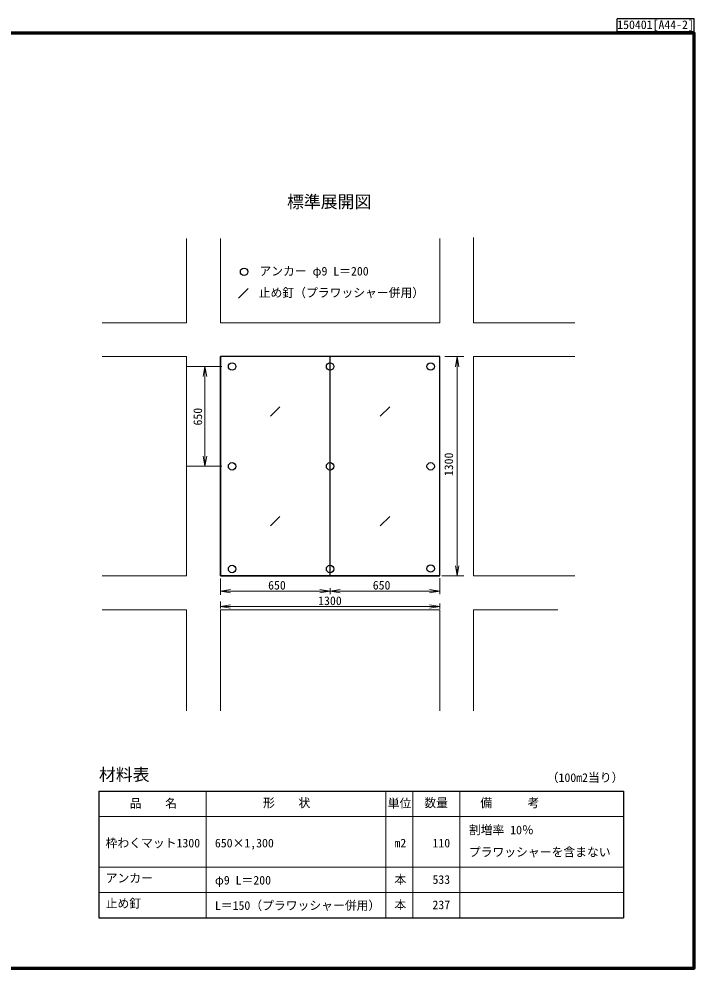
# Model space of a CAD drawing. Units: millimetres, scale not verified. Extents: x 200 to 8200, y 200 to 5825.
# Drawn here: x 4200 to 8200, y 200 to 5825 of the extents above; entities that cross this region are included whole.
import ezdxf
from ezdxf.enums import TextEntityAlignment as Align

# ---------------------------------------------------------------- set-up
doc = ezdxf.new("R2010")
doc.units = ezdxf.units.MM
doc.header["$LTSCALE"] = 20
for name, color, linetype, lineweight in [('C-BGD', 7, 'Continuous', 13), ('C-DOC', 3, 'Continuous', 25), ('C-MTR-FRAM', 5, 'Continuous', 25), ('C-MTR-LINE', 5, 'Continuous', 13), ('C-STR', 7, 'Continuous', 25), ('C-STR-DIM', 1, 'Continuous', 13), ('C-STR-TXT', 7, 'Continuous', 25), ('C-TTL', 1, 'Continuous', 13)]:
    doc.layers.add(name, color=color, linetype=linetype, lineweight=lineweight)
for name, color, linetype in [('C-MTR', 5, 'Continuous'), ('C-MTR-TXT', 5, 'Continuous'), ('C-TTL-TXT', 3, 'Continuous')]:
    doc.layers.add(name, color=color, linetype=linetype)
doc.styles.add('ＭＳ ゴシック', font='')
doc.styles.get('ＭＳ ゴシック').set_extended_font_data('MS Gothic')

msp = doc.modelspace()

# ---------------------------------------------------------------- linework, layer by layer
at = {"layer": 'C-BGD'}
for p, q in [((5193.34, 4523.7), (5193.34, 4023.7)), ((5393.34, 4523.7), (5393.34, 4023.7)), ((6693.34, 4023.7), (6693.34, 4523.7)), ((6893.34, 4529.06), (6893.34, 4023.7)), ((4693.34, 4023.7), (5193.34, 4023.7)), ((5181.52, 4023.7), (5193.34, 4023.7)), ((5393.34, 4023.7), (6693.34, 4023.7)), ((6893.34, 4023.7), (7493.34, 4023.7)), ((5193.34, 3823.7), (4693.34, 3823.7)), ((5193.34, 2523.7), (5193.34, 3823.7)), ((7493.34, 3823.7), (6893.34, 3823.7)), ((6893.34, 3823.7), (6893.34, 2523.7)), ((4693.34, 2523.7), (5193.34, 2523.7)), ((6893.34, 2523.7), (7493.34, 2523.7)), ((4693.34, 2323.7), (5193.34, 2323.7)), ((5193.34, 2323.7), (5193.34, 1723.7)), ((5393.34, 2323.7), (5393.34, 1723.7)), ((5393.34, 2323.7), (6693.34, 2323.7)), ((6693.34, 1723.7), (6693.34, 2323.7)), ((6893.34, 2323.7), (7393.34, 2323.7)), ((6893.34, 2323.7), (6893.34, 1723.7))]:
    msp.add_line(p, q, dxfattribs=at)
at = {"layer": 'C-DOC'}
msp.add_line((7745, 5750), (7745, 5825), dxfattribs=at)
msp.add_lwpolyline([(7745, 5750), (8200, 5750), (8200, 5825), (7745, 5825)], dxfattribs=at)
at = {"layer": 'C-MTR-FRAM'}
for p, q in [((4673.66, 1247.49), (7782.35, 1247.49)), ((4673.66, 1247.49), (4673.66, 497.49)), ((7782.35, 1247.49), (7782.35, 497.49)), ((4673.66, 497.49), (7782.35, 497.49))]:
    msp.add_line(p, q, dxfattribs=at)
at = {"layer": 'C-MTR-LINE'}
for p, q in [((5308.23, 1247.49), (5308.23, 497.49)), ((6373.03, 1247.49), (6373.03, 497.49)), ((6533.03, 1247.49), (6533.03, 497.49)), ((6813.03, 1247.49), (6813.03, 497.49)), ((4673.66, 1097.49), (7782.35, 1097.49)), ((4673.66, 797.49), (7782.35, 797.49)), ((4673.66, 647.49), (7782.35, 647.49))]:
    msp.add_line(p, q, dxfattribs=at)
at = {"layer": 'C-STR'}
for p, q in [((5393.34, 3823.7), (5393.34, 2523.7)), ((6693.34, 3823.7), (5393.34, 3823.7)), ((5393.34, 2523.7), (5393.34, 3823.7)), ((6693.34, 3823.7), (5393.34, 3823.7)), ((6043.34, 2523.7), (6043.34, 3823.7)), ((6693.34, 2523.7), (6693.34, 3823.7)), ((6693.34, 2523.7), (6693.34, 3823.7)), ((5393.34, 2523.7), (6693.34, 2523.7)), ((6693.34, 2523.7), (5393.34, 2523.7))]:
    msp.add_line(p, q, dxfattribs=at)
for centre in [(5462.56, 3765.5), (6043.34, 3765.5), (6639.64, 3765.5), (5462.56, 3173.7), (6043.34, 3173.7), (6639.64, 3173.7), (6639.64, 2567.5), (5462.56, 2565.21), (6043.34, 2565.21)]:
    msp.add_circle(centre, 22, dxfattribs=at)
at = {"layer": 'C-STR-DIM'}
for p, q in [((6723.21, 3823.7), (6835.85, 3823.7)), ((6795.85, 2523.7), (6795.85, 3823.7)), ((5402.56, 3765.5), (5192.73, 3765.5)), ((5302.22, 3365.5), (5302.22, 3765.5)), ((5402.56, 3173.7), (5192.73, 3173.7)), ((5393.34, 2507.94), (5393.34, 2412.79)), ((6693.34, 2509.83), (6693.34, 2416.75)), ((6706.11, 2523.7), (6835.85, 2523.7)), ((5393.34, 2432.81), (6043.34, 2432.81)), ((6043.34, 2451.9), (6043.34, 2415.2)), ((6043.34, 2432.81), (6693.34, 2432.81)), ((5393.34, 2371.85), (5393.34, 2330.04)), ((5393.34, 2343.11), (6693.34, 2343.11)), ((6693.34, 2361.11), (6693.34, 2329.22))]:
    msp.add_line(p, q, dxfattribs=at)
for points in [[(6805.85, 3763.7), (6795.85, 3823.7), (6785.85, 3763.7)], [(5312.22, 3705.5), (5302.22, 3765.5), (5292.22, 3705.5)], [(5292.22, 3233.7), (5302.22, 3173.7), (5312.22, 3233.7)], [(6785.85, 2583.7), (6795.85, 2523.7), (6805.85, 2583.7)], [(5453.34, 2442.81), (5393.34, 2432.81), (5453.34, 2422.81)], [(5983.34, 2422.81), (6043.34, 2432.81), (5983.34, 2442.81)], [(6103.34, 2442.81), (6043.34, 2432.81), (6103.34, 2422.81)], [(6633.34, 2422.81), (6693.34, 2432.81), (6633.34, 2442.81)], [(5453.34, 2353.11), (5393.34, 2343.11), (5453.34, 2333.11)], [(6633.34, 2333.11), (6693.34, 2343.11), (6633.34, 2353.11)]]:
    msp.add_lwpolyline(points, dxfattribs=at)
at = {"layer": 'C-STR-TXT'}
for p, q in [((5501.58, 4170.48), (5558.14, 4227.04)), ((5690.06, 3470.42), (5746.63, 3526.99)), ((6340.06, 3470.42), (6396.63, 3526.99)), ((5690.06, 2820.42), (5746.63, 2876.99)), ((6340.06, 2820.42), (6396.63, 2876.99))]:
    msp.add_line(p, q, dxfattribs=at)
msp.add_circle((5533.75, 4326.69), 22, dxfattribs=at)
at = {"layer": 'C-TTL'}
for q in [(5302.22, 3365.5), (5302.22, 3173.7)]:
    msp.add_line((5302.22, 3765.5), q, dxfattribs=at)
at = {"layer": 'C-TTL', "color": 2, "lineweight": 70}
msp.add_lwpolyline([(200, 200), (8200, 200), (8200, 5740), (200, 5740)], close=True, dxfattribs=at)

# ---------------------------------------------------------------- texts
at = {"layer": 'C-DOC', "style": 'ＭＳ ゴシック'}
msp.add_text('150401[A44-2]', height=51.32, dxfattribs=at).set_placement((7745, 5750), align=Align.BOTTOM_LEFT)
at = {"layer": 'C-MTR', "style": 'ＭＳ ゴシック'}
msp.add_text('材料表', height=73.31, dxfattribs=at).set_placement((4673.66, 1287.49), align=Align.BOTTOM_LEFT)
at = {"layer": 'C-MTR-TXT', "style": 'ＭＳ ゴシック'}
for s, p in [('（100m2当り）', (7327.35, 1287.49)), ('\u3000品\u3000\u3000名\u3000', (4785.99, 1134.97)), ('\u3000形\u3000\u3000状\u3000', (5576.02, 1137.49)), ('単位', (6384.84, 1134.76)), ('数量', (6602.03, 1137.49)), ('割増率 10％', (6865.76, 976.98)), ('プラワッシャーを含まない', (6865.76, 845.85)), ('アンカー', (4713.66, 691.64)), ('φ9 L＝200', (5360.97, 679.33)), ('本', (6424.76, 683.33)), ('止め釘', (4713.66, 541.64)), ('L＝150（プラワッシャー併用）', (5360.97, 529.33)), ('本', (6424.76, 533.33))]:
    msp.add_text(s, height=51.32, dxfattribs=at).set_placement(p, align=Align.BOTTOM_LEFT)
for s, p in [('\u3000備\u3000\u3000\u3000考\u3000', (7353.35, 1137.49)), ('533', (6754.98, 683.33)), ('237', (6754.98, 533.33))]:
    msp.add_text(s, height=51.32, dxfattribs=at).set_placement(p, align=Align.BOTTOM_RIGHT)
for s, p in [('枠わくマット1300', (4713.66, 940.58)), ('650×1,300', (5360.97, 940.58)), ('m2', (6424.76, 940.58))]:
    msp.add_text(s, height=51.32, dxfattribs=at).set_placement(p, align=Align.MIDDLE_LEFT)
msp.add_text('110', height=51.32, dxfattribs=at).set_placement((6754.98, 940.58), align=Align.MIDDLE_RIGHT)
at = {"layer": 'C-STR-DIM', "color": 7, "style": 'ＭＳ ゴシック'}
for s, p in [('650', (5259.32, 3467.84)), ('1300', (6746.72, 3185.12))]:
    msp.add_text(s, height=51.32, rotation=90, dxfattribs=at).set_placement(p, align=Align.MIDDLE_CENTER)
for s, p in [('650', (5728.54, 2468.81)), ('650', (6348.75, 2468.81)), ('1300', (6042.56, 2376.81))]:
    msp.add_text(s, height=51.32, dxfattribs=at).set_placement(p, align=Align.MIDDLE_CENTER)
at = {"layer": 'C-STR-TXT', "style": 'ＭＳ ゴシック'}
for s, p in [('アンカー φ9 L＝200', (5624.58, 4289.13)), ('止め釘（プラワッシャー併用）', (5620.69, 4161.21))]:
    msp.add_text(s, height=51.32, dxfattribs=at).set_placement(p, align=Align.BOTTOM_LEFT)
at = {"layer": 'C-TTL-TXT', "color": 7, "style": 'ＭＳ ゴシック'}
msp.add_text('標準展開図', height=73.31, dxfattribs=at).set_placement((5788.1, 4741.7), align=Align.MIDDLE_LEFT)

doc.saveas('drawing.dxf')
